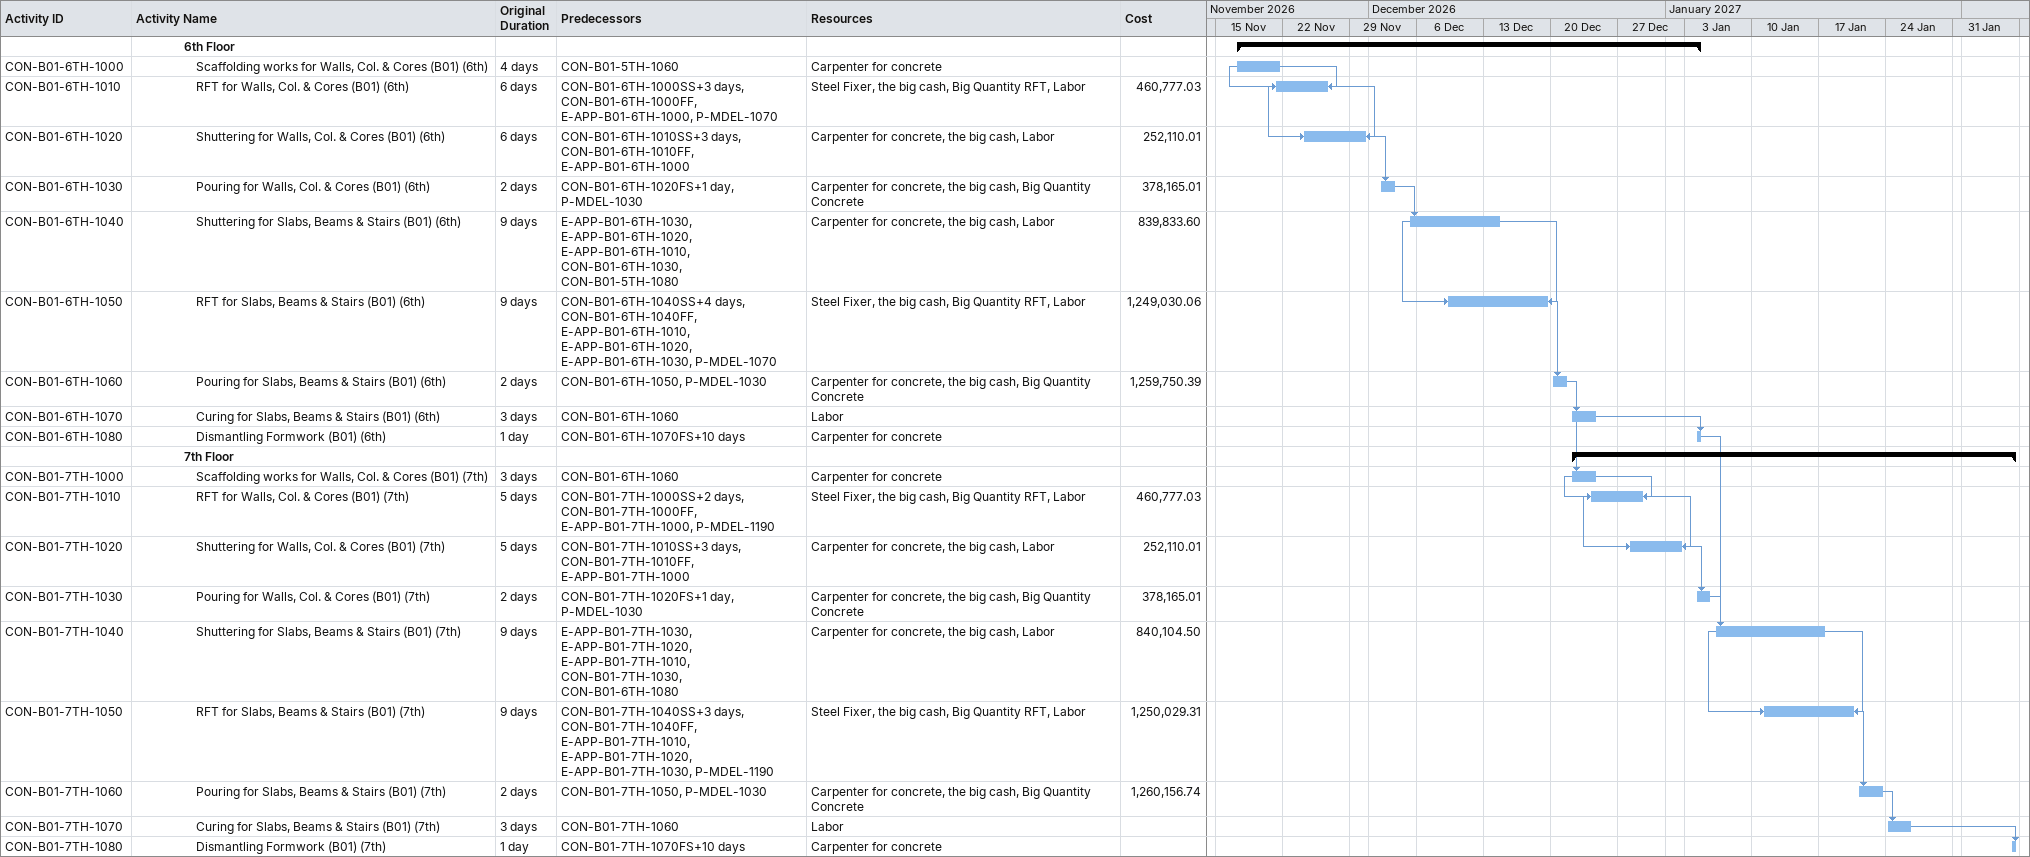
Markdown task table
| ID | Level | Task | Original duration | Start | Finish | Predecessors | Resources | Cost |
|---|---|---|---|---|---|---|---|---|
|  | 5 | **6th Floor** |  | 2026-11-17 | 2027-01-04 |  |  |  |
| CON-B01-6TH-1000 | 6 | Scaffolding works for Walls, Col. & Cores (B01) (6th) | 4d | 2026-11-17 | 2026-11-21 | CON-B01-5TH-1060 | Carpenter for concrete |  |
| CON-B01-6TH-1010 | 6 | RFT for Walls, Col. & Cores (B01) (6th) | 6d | 2026-11-21 | 2026-11-26 | CON-B01-6TH-1000SS+3d, CON-B01-6TH-1000FF, E-APP-B01-6TH-1000, P-MDEL-1070 | Steel Fixer, the big cash, Big Quantity RFT, Labor | 460777.03 |
| CON-B01-6TH-1020 | 6 | Shuttering for Walls, Col. & Cores (B01) (6th) | 6d | 2026-11-24 | 2026-11-30 | CON-B01-6TH-1010SS+3d, CON-B01-6TH-1010FF, E-APP-B01-6TH-1000 | Carpenter for concrete, the big cash, Labor | 252110.01 |
| CON-B01-6TH-1030 | 6 | Pouring for Walls, Col. & Cores (B01) (6th) | 2d | 2026-12-02 | 2026-12-03 | CON-B01-6TH-1020FS+1d, P-MDEL-1030 | Carpenter for concrete, the big cash, Big Quantity Concrete | 378165.01 |
| CON-B01-6TH-1040 | 6 | Shuttering for Slabs, Beams & Stairs (B01) (6th) | 9d | 2026-12-05 | 2026-12-14 | E-APP-B01-6TH-1030, E-APP-B01-6TH-1020, E-APP-B01-6TH-1010, CON-B01-6TH-1030, CON-B01-5TH-1080 | Carpenter for concrete, the big cash, Labor | 839833.60 |
| CON-B01-6TH-1050 | 6 | RFT for Slabs, Beams & Stairs (B01) (6th) | 9d | 2026-12-09 | 2026-12-19 | CON-B01-6TH-1040SS+4d, CON-B01-6TH-1040FF, E-APP-B01-6TH-1010, E-APP-B01-6TH-1020, E-APP-B01-6TH-1030, P-MDEL-1070 | Steel Fixer, the big cash, Big Quantity RFT, Labor | 1249030.06 |
| CON-B01-6TH-1060 | 6 | Pouring for Slabs, Beams & Stairs (B01) (6th) | 2d | 2026-12-20 | 2026-12-21 | CON-B01-6TH-1050, P-MDEL-1030 | Carpenter for concrete, the big cash, Big Quantity Concrete | 1259750.39 |
| CON-B01-6TH-1070 | 6 | Curing for Slabs, Beams & Stairs (B01) (6th) | 3d | 2026-12-22 | 2026-12-24 | CON-B01-6TH-1060 | Labor |  |
| CON-B01-6TH-1080 | 6 | Dismantling Formwork (B01) (6th) | 1d | 2027-01-04 | 2027-01-04 | CON-B01-6TH-1070FS+10d | Carpenter for concrete |  |
|  | 5 | **7th Floor** |  | 2026-12-22 | 2027-02-06 |  |  |  |
| CON-B01-7TH-1000 | 6 | Scaffolding works for Walls, Col. & Cores (B01) (7th) | 3d | 2026-12-22 | 2026-12-24 | CON-B01-6TH-1060 | Carpenter for concrete |  |
| CON-B01-7TH-1010 | 6 | RFT for Walls, Col. & Cores (B01) (7th) | 5d | 2026-12-24 | 2026-12-29 | CON-B01-7TH-1000SS+2d, CON-B01-7TH-1000FF, E-APP-B01-7TH-1000, P-MDEL-1190 | Steel Fixer, the big cash, Big Quantity RFT, Labor | 460777.03 |
| CON-B01-7TH-1020 | 6 | Shuttering for Walls, Col. & Cores (B01) (7th) | 5d | 2026-12-28 | 2027-01-02 | CON-B01-7TH-1010SS+3d, CON-B01-7TH-1010FF, E-APP-B01-7TH-1000 | Carpenter for concrete, the big cash, Labor | 252110.01 |
| CON-B01-7TH-1030 | 6 | Pouring for Walls, Col. & Cores (B01) (7th) | 2d | 2027-01-04 | 2027-01-05 | CON-B01-7TH-1020FS+1d, P-MDEL-1030 | Carpenter for concrete, the big cash, Big Quantity Concrete | 378165.01 |
| CON-B01-7TH-1040 | 6 | Shuttering for Slabs, Beams & Stairs (B01) (7th) | 9d | 2027-01-06 | 2027-01-17 | E-APP-B01-7TH-1030, E-APP-B01-7TH-1020, E-APP-B01-7TH-1010, CON-B01-7TH-1030, CON-B01-6TH-1080 | Carpenter for concrete, the big cash, Labor | 840104.50 |
| CON-B01-7TH-1050 | 6 | RFT for Slabs, Beams & Stairs (B01) (7th) | 9d | 2027-01-11 | 2027-01-20 | CON-B01-7TH-1040SS+3d, CON-B01-7TH-1040FF, E-APP-B01-7TH-1010, E-APP-B01-7TH-1020, E-APP-B01-7TH-1030, P-MDEL-1190 | Steel Fixer, the big cash, Big Quantity RFT, Labor | 1250029.31 |
| CON-B01-7TH-1060 | 6 | Pouring for Slabs, Beams & Stairs (B01) (7th) | 2d | 2027-01-21 | 2027-01-23 | CON-B01-7TH-1050, P-MDEL-1030 | Carpenter for concrete, the big cash, Big Quantity Concrete | 1260156.74 |
| CON-B01-7TH-1070 | 6 | Curing for Slabs, Beams & Stairs (B01) (7th) | 3d | 2027-01-24 | 2027-01-26 | CON-B01-7TH-1060 | Labor |  |
| CON-B01-7TH-1080 | 6 | Dismantling Formwork (B01) (7th) | 1d | 2027-02-06 | 2027-02-06 | CON-B01-7TH-1070FS+10d | Carpenter for concrete |  |
